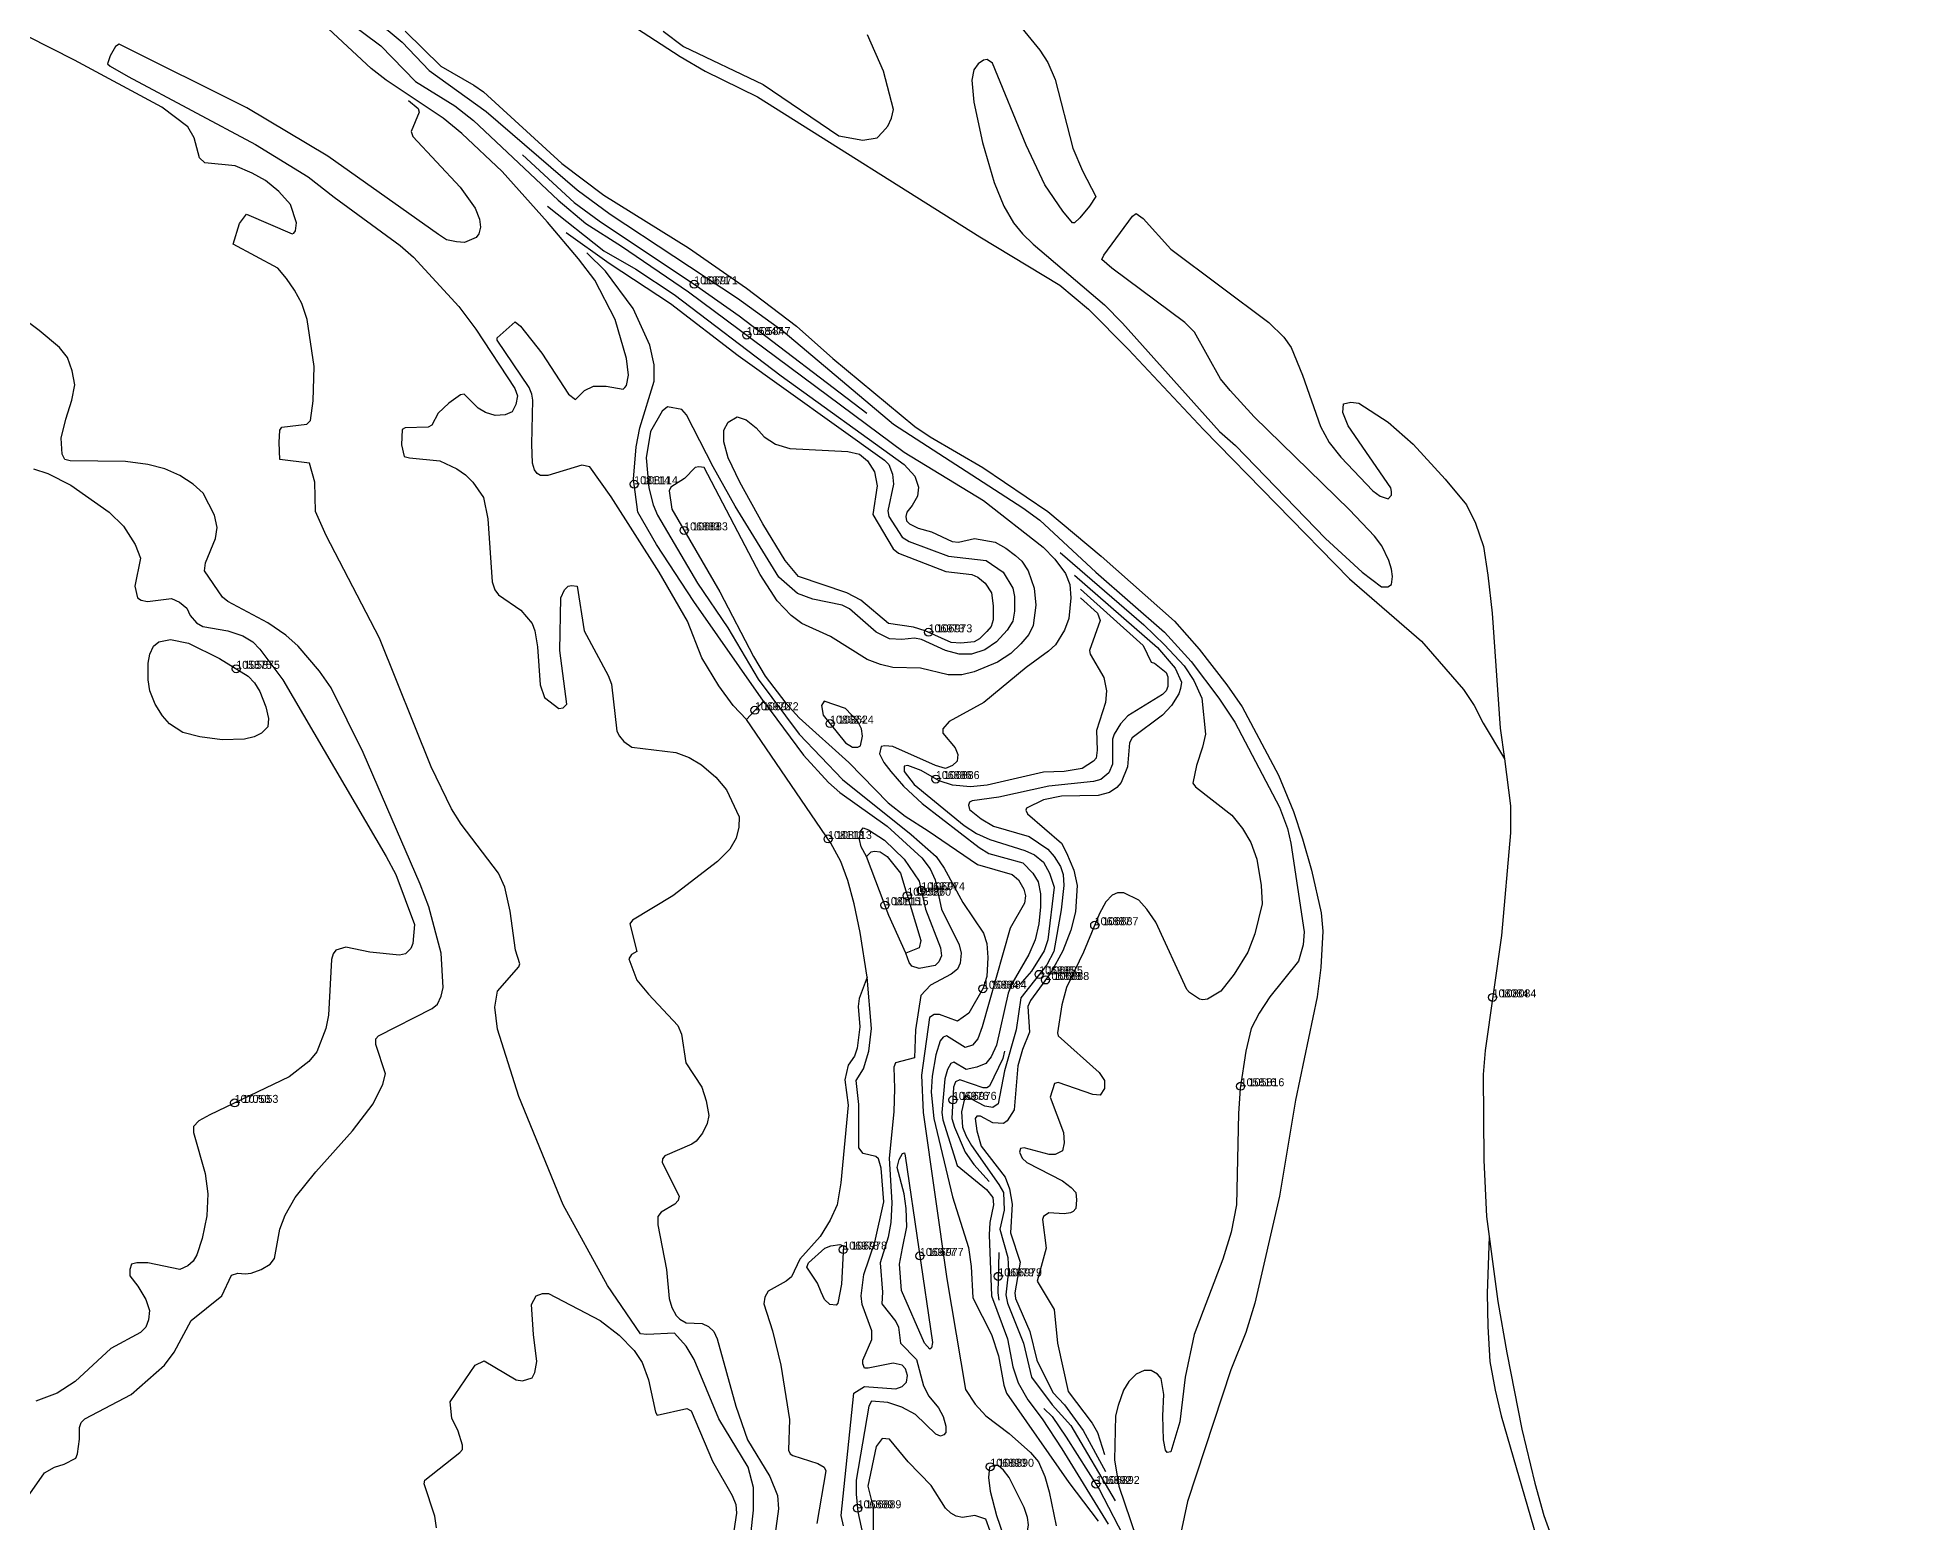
# Model space of a CAD drawing. Extents: x 480524 to 485987, y 4969078 to 4973944.
# Drawn here: x 483979 to 485263, y 4971727 to 4972740 of the extents above; entities that cross this region are included whole.
import ezdxf

# ---------------------------------------------------------------- set-up
doc = ezdxf.new("R2010")
doc.units = 0
doc.layers.get('0').update_dxf_attribs({"linetype": 'CONTINUOUS'})
for name, color, linetype in [('Contours_shp', 1, 'Continuous'), ('Contours_shp_Data', 1, 'CONTINUOUS'), ('Contours_shp_Text', 1, 'CONTINUOUS')]:
    doc.layers.add(name, color=color, linetype=linetype)

# ---------------------------------------------------------------- blocks, each defined once
blk = doc.blocks.new('Contours_shp_Tag')
blk.add_circle((0, 0), 1)
blk.add_attdef('Hypsoln3_', (2, 0), '', height=2)

msp = doc.modelspace()

# ---------------------------------------------------------------- linework, layer by layer
at = {"layer": 'Contours_shp'}
for points in [[(484146.59375, 4972784.5), (484212.9375, 4972735), (484236.65625, 4972710.5), (484263.4375, 4972694), (484276.21875, 4972684), (484334, 4972629.5), (484352.875, 4972613.5), (484377.21875, 4972598), (484422.875, 4972567), (484570.125, 4972457.5), (484624.3125, 4972424.5), (484665.09375, 4972392.5), (484673, 4972384.5), (484680.28125, 4972374.5), (484683.3125, 4972367), (484683.90625, 4972358), (484682.65625, 4972344), (484679.59375, 4972336), (484673.46875, 4972326), (484668.5625, 4972321.5), (484653.3125, 4972310.5), (484624.59375, 4972286.5), (484600.8125, 4972273.5), (484596.53125, 4972268.5), (484596.53125, 4972265.5), (484605.03125, 4972255.5), (484606.84375, 4972251), (484606.21875, 4972246.5), (484603.1875, 4972243.5), (484598.3125, 4972241.5), (484591.59375, 4972243.5), (484562.34375, 4972256.5), (484556.875, 4972257), (484554.4375, 4972256.5), (484553.21875, 4972251.5), (484556.25, 4972245.5), (484561.09375, 4972239.5), (484569.625, 4972229.5), (484582.375, 4972217.5), (484621.34375, 4972187.5), (484628.03125, 4972183.5), (484651.1875, 4972177), (484657.875, 4972170), (484661.53125, 4972164), (484663.3125, 4972156), (484663.3125, 4972147), (484662.0625, 4972135.5), (484659.59375, 4972124.5), (484655.3125, 4972114.5), (484643.6875, 4972094.5), (484641.21875, 4972088), (484633.25, 4972052.5), (484629.5625, 4972044.5), (484625.90625, 4972040), (484619.8125, 4972037.5), (484612.46875, 4972036), (484603.9375, 4972041), (484602.09375, 4972040), (484599.65625, 4972036), (484597.8125, 4972029.5), (484595.9375, 4972006.5), (484596.5625, 4972001.5), (484606.21875, 4971970.5), (484626.3125, 4971954), (484630.5625, 4971948.5), (484631.15625, 4971943.5), (484628.6875, 4971931.5), (484628.0625, 4971923), (484629.8125, 4971881.5), (484640.71875, 4971852), (484644.3125, 4971833), (484647.9375, 4971822), (484654.625, 4971810.5), (484664.34375, 4971797.5), (484677.71875, 4971777), (484709.3125, 4971725.5)], [(484167.96875, 4972787), (484227.5625, 4972737.5), (484245.8125, 4972718), (484284.78125, 4972690), (484346.8125, 4972636.5), (484369.34375, 4972620), (484456.375, 4972562.5), (484487.4375, 4972540), (484562.875, 4972476.5), (484651.125, 4972419.5), (484662.6875, 4972411), (484701.03125, 4972375.5), (484747.84375, 4972334.5), (484766.09375, 4972314.5), (484784.9375, 4972289.5), (484795.875, 4972273), (484826.25, 4972215), (484831.71875, 4972200.5), (484834.125, 4972190.5), (484843.125, 4972130), (484842.5, 4972121), (484839.40625, 4972110), (484819.84375, 4972085.5), (484812.53125, 4972074.5), (484807, 4972064), (484803.3125, 4972048.5), (484799.59375, 4972023), (484798.34375, 4972006), (484796.96875, 4971943.5), (484793.28125, 4971925), (484787.75, 4971906.5), (484768.125, 4971855), (484761.96875, 4971826), (484758.21875, 4971795.5), (484752.09375, 4971775), (484749.65625, 4971774.5), (484748.4375, 4971776), (484747.21875, 4971783), (484746.65625, 4971799.5), (484747.3125, 4971814), (484745.5, 4971825), (484743.0625, 4971828), (484738.8125, 4971830.5), (484733.9375, 4971830.5), (484728.4375, 4971828), (484723.5625, 4971823), (484719.875, 4971817), (484716.1875, 4971806.5), (484714.34375, 4971799.5), (484713.65625, 4971769.5), (484716.6875, 4971751.5), (484736.65625, 4971692.5)], [(484616.625, 4972788.5), (484662.8125, 4972732), (484668.28125, 4972723.5), (484673.125, 4972712), (484685.21875, 4972665), (484691.90625, 4972649.5), (484701, 4972632), (484696.71875, 4972625.5), (484690, 4972617.5), (484686.3125, 4972614), (484685.09375, 4972614), (484678.40625, 4972622), (484666.28125, 4972640), (484653.53125, 4972667), (484630.5, 4972723), (484626.84375, 4972725.5), (484624.40625, 4972725), (484620.75, 4972722.5), (484617.6875, 4972718.5), (484616.4375, 4972711.5), (484617.625, 4972696.5), (484623.65625, 4972669), (484631.53125, 4972641.5), (484638.1875, 4972625.5), (484644.875, 4972614), (484650.9375, 4972606.5), (484658.25, 4972599.5), (484706.9375, 4972558), (484719.09375, 4972545.5), (484785.375, 4972471.5), (484796.3125, 4972462), (484857.75, 4972398.5), (484882.6875, 4972375.5), (484896.0625, 4972365.5), (484900.3125, 4972365.5), (484902.78125, 4972367), (484903.40625, 4972372.5), (484902.8125, 4972377.5), (484901, 4972383.5), (484896.125, 4972393.5), (484891.28125, 4972400), (484874.25, 4972418), (484809.15625, 4972481.5), (484792.75, 4972499.5), (484786.0625, 4972507.5), (484768.4375, 4972539.5), (484761.75, 4972546), (484711.84375, 4972583), (484705.15625, 4972589), (484706.375, 4972592), (484725.96875, 4972618.5), (484728.40625, 4972620.5), (484733.28125, 4972617), (484752.125, 4972596), (484819.0625, 4972546), (484829.40625, 4972536), (484834.28125, 4972529), (484842.15625, 4972510), (484854.25, 4972475), (484860.3125, 4972464), (484868.21875, 4972454), (484890.125, 4972431), (484895, 4972427.5), (484900.46875, 4972425.5), (484902.90625, 4972428), (484902.90625, 4972430.5), (484902.3125, 4972433), (484873.15625, 4972475.5), (484869.53125, 4972484.5), (484870.125, 4972490.5), (484875.03125, 4972491.5), (484880.5, 4972491), (484900.59375, 4972478), (484917.625, 4972463), (484939.53125, 4972439), (484954.09375, 4972421.5), (484960.1875, 4972409), (484965.625, 4972393), (484968.625, 4972373.5), (484971.625, 4972347.5), (484976.9375, 4972269), (484979.9375, 4972248)], [(484462.4375, 4972275), (484453.3125, 4972284.5), (484443.59375, 4972298), (484432.0625, 4972317), (484422.34375, 4972342), (484402.90625, 4972375.5), (484370.125, 4972427), (484355.53125, 4972447.5), (484350.0625, 4972448.5), (484326.875, 4972441.5), (484322, 4972441.5), (484319.5625, 4972443), (484317.75, 4972445.5), (484316.53125, 4972450), (484315.9375, 4972463), (484316.625, 4972493), (484316.03125, 4972497), (484314.21875, 4972501.5), (484292.34375, 4972534), (484292.34375, 4972535.5), (484304.5625, 4972546.5), (484308.21875, 4972543.5), (484322.8125, 4972525), (484341.03125, 4972497), (484345.875, 4972493.5), (484352, 4972499.5), (484358.09375, 4972502.5), (484366.625, 4972502.5), (484378.21875, 4972500.5), (484379.4375, 4972501.5), (484380.65625, 4972503), (484381.90625, 4972510), (484380.6875, 4972521.5), (484372.84375, 4972548), (484358.875, 4972575), (484347.9375, 4972589.5), (484326.65625, 4972614.5), (484295.65625, 4972649), (484268.28125, 4972675), (484255.5, 4972685.5), (484216.5625, 4972711.5), (484206.1875, 4972719.5), (484167.28125, 4972755.5)], [(484465.4375, 4971718.5), (484467.3125, 4971735), (484467.34375, 4971750.5), (484463.71875, 4971764.5), (484443.6875, 4971797.5), (484426.6875, 4971838), (484421.25, 4971847), (484413.34375, 4971856), (484394.4375, 4971855), (484390.125, 4971855.5), (484367.65625, 4971888.5), (484337.3125, 4971943.5), (484307, 4972017.5), (484292.46875, 4972063.5), (484290.6875, 4972078.5), (484292.53125, 4972089.5), (484307.1875, 4972106), (484307.8125, 4972108), (484304.78125, 4972117.5), (484301.1875, 4972144), (484297.5625, 4972160.5), (484293.3125, 4972170), (484267.8125, 4972203.5), (484261.125, 4972214), (484247.15625, 4972242.5), (484212, 4972330.5), (484175.59375, 4972400.5), (484168.3125, 4972417), (484167.75, 4972437), (484164.125, 4972450), (484144.03125, 4972452.5), (484143.4375, 4972464), (484144.0625, 4972472.5), (484145.28125, 4972474.5), (484162.34375, 4972476.5), (484164.8125, 4972479), (484166.65625, 4972492.5), (484167.3125, 4972516), (484162.53125, 4972548), (484158.90625, 4972559), (484154.03125, 4972568), (484148.5625, 4972576), (484142.5, 4972583), (484112.0625, 4972599.5), (484116.34375, 4972613.5), (484121.25, 4972620), (484152.3125, 4972606.5), (484153.53125, 4972607), (484154.75, 4972608.5), (484155.34375, 4972614), (484151.125, 4972626.5), (484143.21875, 4972635.5), (484134.09375, 4972643), (484124.96875, 4972648), (484113.375, 4972653), (484092.65625, 4972655), (484089.03125, 4972658.5), (484085.375, 4972672), (484081.125, 4972679.5), (484063.5, 4972693), (484003.8125, 4972725), (483955.71875, 4972749.5)], [(484229.4375, 4972745), (484253.75, 4972721), (484276.28125, 4972708), (484282.96875, 4972703.5), (484336.5, 4972654.5), (484365.09375, 4972633), (484422.9375, 4972597), (484462.5, 4972569.5), (484496.5625, 4972543.5), (484521.53125, 4972521.5), (484577.5, 4972475), (484587.84375, 4972468), (484623.75, 4972447), (484668.1875, 4972417), (484704.6875, 4972386.5), (484754.59375, 4972342), (484771.59375, 4972323), (484790.4375, 4972298.5), (484800.78125, 4972283.5), (484825.65625, 4972237), (484836, 4972212), (484842.0625, 4972193.5), (484848.09375, 4972172), (484854.75, 4972143), (484855.9375, 4972130.5), (484854.65625, 4972105.5), (484852.15625, 4972085.5), (484837.375, 4972015), (484826.25, 4971949.5), (484809.625, 4971876.5), (484803.46875, 4971856.5), (484793.0625, 4971831), (484763.59375, 4971741), (484757.4375, 4971712)], [(484387.3125, 4972747), (484417.15625, 4972727.5), (484434.1875, 4972717.5), (484470.125, 4972700), (484621.6875, 4972604.5), (484676.46875, 4972571.5), (484695.9375, 4972555), (484723.3125, 4972527.5), (484774.40625, 4972473), (484874.125, 4972371), (484923.40625, 4972328.5), (484952.03125, 4972295.5), (484959.3125, 4972284.5), (484965.375, 4972272.5), (484979.9375, 4972248)], [(484405.59375, 4972745), (484419.59375, 4972734.5), (484473.78125, 4972708.5), (484525.53125, 4972673.5), (484541.96875, 4972670.5), (484551.75, 4972672), (484555.40625, 4972676), (484559.0625, 4972680), (484561.53125, 4972685.5), (484562.75, 4972691.5), (484556.09375, 4972717.5), (484545.1875, 4972742.5)], [(484231.75, 4972697.5), (484238.4375, 4972692), (484239.0625, 4972689.5), (484233.53125, 4972676.5), (484234.75, 4972673), (484266.96875, 4972638.5), (484277.3125, 4972624), (484280.34375, 4972616.5), (484280.9375, 4972611), (484279.71875, 4972606.5), (484277.875, 4972604), (484269.9375, 4972600.5), (484264.4375, 4972601), (484257.75, 4972602.5), (484252.28125, 4972606), (484176.8125, 4972659.5), (484121.40625, 4972692.5), (484034.34375, 4972736), (484031.875, 4972734.5), (484028.21875, 4972728), (484026.375, 4972722.5), (484028.1875, 4972721), (484040.375, 4972714), (484127.4375, 4972667.5), (484163.34375, 4972645.5), (484181, 4972631.5), (484226.03125, 4972598.5), (484235.15625, 4972590.5), (484266.1875, 4972557), (484277.71875, 4972541.5), (484304.46875, 4972501), (484306.28125, 4972496), (484305.03125, 4972490), (484302.59375, 4972485), (484297.71875, 4972483), (484291, 4972482.5), (484284.3125, 4972484.5), (484279.4375, 4972487.5), (484269.6875, 4972497), (484267.25, 4972496.5), (484259.3125, 4972491), (484252, 4972484), (484247.71875, 4972476), (484245.25, 4972474.5), (484229.40625, 4972474), (484227.5625, 4972473), (484226.9375, 4972462.5), (484228.75, 4972454.5), (484232.40625, 4972453.5), (484253.125, 4972451.5), (484264.71875, 4972446), (484270.78125, 4972442), (484275.65625, 4972437), (484282.9375, 4972426.5), (484285.96875, 4972412), (484288.90625, 4972369), (484290.71875, 4972363.5), (484293.15625, 4972360), (484308.375, 4972349.5), (484316.28125, 4972340.5), (484318.09375, 4972335.5), (484319.90625, 4972324.5), (484321.65625, 4972298.5), (484324.6875, 4972290), (484334.4375, 4972282.5), (484337.46875, 4972283), (484339.9375, 4972285.5), (484335.125, 4972322), (484335.8125, 4972358), (484338.28125, 4972363.5), (484340.71875, 4972366), (484343.15625, 4972366.5), (484346.8125, 4972366), (484351.625, 4972335.5), (484368, 4972305), (484370.4375, 4972299), (484374.03125, 4972267), (484375.84375, 4972263.5), (484378.875, 4972260), (484384.34375, 4972256), (484414.21875, 4972252.5), (484423.34375, 4972249), (484431.875, 4972244), (484441.59375, 4972235.5), (484448.90625, 4972227), (484457.40625, 4972208.5), (484457.375, 4972201.5), (484455.53125, 4972194), (484451.25, 4972186.5), (484442.6875, 4972178), (484412.15625, 4972154.5), (484384.6875, 4972138), (484382.84375, 4972135.5), (484387.6875, 4972116.5), (484384.03125, 4972114.5), (484382.1875, 4972111.5), (484387.65625, 4972097), (484395.5625, 4972087.5), (484415.625, 4972066), (484418.03125, 4972060), (484421.0625, 4972040.5), (484431.96875, 4972024), (484435, 4972014.5), (484436.8125, 4972004.5), (484435.5625, 4971999), (484432.53125, 4971992.5), (484428.25, 4971987), (484425.1875, 4971985), (484406.875, 4971977), (484405.0625, 4971975), (484405.03125, 4971972.5), (484416.5625, 4971949.5), (484415.9375, 4971946.5), (484413.5, 4971944), (484404.34375, 4971938.5), (484401.90625, 4971935.5), (484401.875, 4971930), (484407.90625, 4971899.5), (484409.6875, 4971879.5), (484411.53125, 4971873.5), (484414.59375, 4971868), (484417, 4971865.5), (484421.28125, 4971863), (484432.25, 4971862.5), (484436.5, 4971860.5), (484440.15625, 4971857), (484442.59375, 4971852), (484455.28125, 4971806), (484463.15625, 4971783), (484478.34375, 4971758), (484483.78125, 4971745), (484484.375, 4971736), (484481.90625, 4971717.5)], [(484309.6875, 4972660.5), (484344.96875, 4972628), (484362.03125, 4972615.5), (484428.375, 4972571), (484457.5625, 4972550.5), (484544.59375, 4972484)], [(484326.6875, 4972625.5), (484365.03125, 4972595), (484386.9375, 4972582.5), (484413.09375, 4972565), (484486.125, 4972509.5), (484570.125, 4972449), (484577.40625, 4972441), (484579.84375, 4972433.5), (484579.21875, 4972427.5), (484575.53125, 4972421), (484571.875, 4972416.5), (484571.25, 4972413.5), (484571.84375, 4972410.5), (484573.6875, 4972408.5), (484579.78125, 4972405.5), (484588.90625, 4972403), (484602.90625, 4972396.5), (484607.1875, 4972396), (484618.15625, 4972398.5), (484632.1875, 4972396), (484639.5, 4972392), (484646.1875, 4972387), (484650.4375, 4972383), (484654.6875, 4972376.5), (484658.9375, 4972364.5), (484660.125, 4972353), (484658.25, 4972339), (484655.1875, 4972333), (484649.6875, 4972326.5), (484642.96875, 4972320), (484633.8125, 4972314), (484617.9375, 4972307.5), (484609.40625, 4972305.5), (484600.28125, 4972305.5), (484581.375, 4972310), (484562.5, 4972310.5), (484553.96875, 4972312.5), (484544.8125, 4972316), (484519.84375, 4972331.5), (484500.375, 4972340.5), (484493.0625, 4972346), (484483.34375, 4972356), (484471.8125, 4972374), (484433.5625, 4972447), (484429.90625, 4972447.5), (484427.46875, 4972447), (484420.125, 4972439.5), (484410.96875, 4972433.5), (484409.75, 4972431), (484411.5625, 4972418.5), (484444.34375, 4972362), (484467.40625, 4972318), (484475.3125, 4972304.5), (484489.28125, 4972286), (484498.40625, 4972276), (484532.46875, 4972245.5), (484559.21875, 4972218), (484570.78125, 4972209), (484586.59375, 4972199), (484620.09375, 4972176), (484643.84375, 4972169), (484648.09375, 4972165.5), (484651.75, 4972159), (484652.96875, 4972154.5), (484652.34375, 4972149.5), (484642.53125, 4972132.5), (484623.5, 4972065), (484620.40625, 4972057), (484616.75, 4972052.5), (484611.875, 4972051), (484599.09375, 4972059), (484596.65625, 4972058), (484594.8125, 4972055.5), (484591.75, 4972046), (484589.28125, 4972031.5), (484588.625, 4972020.5), (484590.46875, 4972002.5), (484603.125, 4971949), (484614.03125, 4971914.5), (484615.84375, 4971901.5), (484617, 4971880), (484629.75, 4971855), (484634.59375, 4971840.5), (484638.1875, 4971820.5), (484640, 4971815), (484682.53125, 4971754), (484702.59375, 4971727.5)], [(484339.4375, 4972607.5), (484368.65625, 4972586.5), (484410.65625, 4972559), (484456.90625, 4972523.5), (484556.71875, 4972452), (484559.75, 4972449), (484562.1875, 4972442.5), (484562.78125, 4972435.5), (484559.0625, 4972417.5), (484559.6875, 4972413.5), (484568.78125, 4972399.5), (484573.65625, 4972396.5), (484600.46875, 4972386.5), (484626.0625, 4972383.5), (484637.625, 4972375.5), (484644.3125, 4972364.5), (484645.5, 4972359), (484645.46875, 4972349), (484644.25, 4972342), (484640.5625, 4972336), (484633.25, 4972328), (484625.3125, 4972322.5), (484616.15625, 4972319.5), (484607.625, 4972319.5), (484598.46875, 4972322), (484582.03125, 4972329.5), (484577.15625, 4972330.5), (484568.625, 4972329.5), (484560.09375, 4972330), (484550.96875, 4972334.5), (484532.71875, 4972350.5), (484527.84375, 4972353), (484507.71875, 4972357), (484497.375, 4972361), (484484.59375, 4972372), (484454.84375, 4972420.5), (484439.65625, 4972447.5), (484421.46875, 4972483), (484418.40625, 4972486.5), (484408.65625, 4972488.5), (484405, 4972485.5), (484397.0625, 4972471.5), (484393.96875, 4972453.5), (484395.75, 4972433), (484398.75, 4972421.5), (484401.78125, 4972414.5), (484429.125, 4972368), (484449.78125, 4972337.5), (484470.40625, 4972302.5), (484498.375, 4972265), (484528.15625, 4972234), (484575.03125, 4972196.5), (484592.0625, 4972181.5), (484597.53125, 4972173.5), (484610.28125, 4972150), (484624.25, 4972129), (484626.65625, 4972122), (484627.25, 4972112.5), (484626.625, 4972099.5), (484624.15625, 4972091.5), (484614.375, 4972074.5), (484606.4375, 4972069), (484594.25, 4972073.5), (484590.59375, 4972073.5), (484587.53125, 4972071.5), (484581.96875, 4972032), (484583.15625, 4972006.5), (484599.34375, 4971893), (484611.96875, 4971817.5), (484618.65625, 4971807.5), (484625.96875, 4971799.5), (484641.78125, 4971787.5), (484656.375, 4971774.5), (484661.84375, 4971768), (484666.09375, 4971758), (484669.125, 4971747.5), (484673.9375, 4971724.5)], [(484474.03125, 4972287.5), (484426.65625, 4972355.5), (484401.125, 4972394.5), (484388.375, 4972416.5), (484385.375, 4972439), (484387.28125, 4972461), (484389.75, 4972474), (484399.5625, 4972506), (484399.59375, 4972517), (484396.5625, 4972530.5), (484385.0625, 4972555.5), (484366.21875, 4972581), (484353.4375, 4972593.5)], [(483971.6875, 4971744), (483983.3125, 4971760.5), (483990.03125, 4971764.5), (483996.75, 4971766.5), (484004.65625, 4971770.5), (484005.90625, 4971773.5), (484007.125, 4971783.5), (484007.15625, 4971791.5), (484008.375, 4971795), (484010.8125, 4971797.5), (484042.5625, 4971814), (484065.15625, 4971834), (484071.90625, 4971843), (484083.53125, 4971864.5), (484104.28125, 4971881.5), (484111.03125, 4971895.5), (484115.3125, 4971897), (484120.1875, 4971896.5), (484124.4375, 4971897), (484131.15625, 4971899.5), (484137.25, 4971903), (484140.3125, 4971907), (484144.03125, 4971927), (484147.6875, 4971936.5), (484154.4375, 4971948.5), (484168.5, 4971966), (484193.5625, 4971994), (484207.625, 4972012.5), (484214.34375, 4972026), (484216.1875, 4972033), (484209.53125, 4972053), (484209.5625, 4972057), (484211.375, 4972059), (484248, 4972077.5), (484251.65625, 4972080.5), (484254.125, 4972086), (484255.34375, 4972092), (484254.1875, 4972115.5), (484245.71875, 4972147), (484239.65625, 4972162.5), (484200.84375, 4972252.5), (484179.03125, 4972296.5), (484171.125, 4972308), (484156.53125, 4972325), (484148, 4972332.5), (484135.84375, 4972341), (484108.4375, 4972355.5), (484104.78125, 4972358.5), (484092.625, 4972376.5), (484093.25, 4972382), (484100, 4972398.5), (484101.25, 4972406), (484099.4375, 4972414.5), (484091.53125, 4972429.5), (484084.84375, 4972435.5), (484075.71875, 4972441.5), (484065.34375, 4972446), (484053.78125, 4972449), (484038.5625, 4972451), (484000.75, 4972451.5), (483997.09375, 4972452.5), (483995.28125, 4972456), (483994.6875, 4972467), (483997.78125, 4972480), (484002.0625, 4972493), (484003.9375, 4972503.5), (484002.125, 4972513), (483999.09375, 4972522), (483993.625, 4972529), (483979.625, 4972540.5), (483951.03125, 4972562)], [(484492.125, 4972460), (484531.75, 4972458), (484539.65625, 4972456), (484545.125, 4972451.5), (484550, 4972444), (484551.8125, 4972434.5), (484548.71875, 4972415), (484562.6875, 4972391.5), (484566.3125, 4972388.5), (484598.59375, 4972376), (484616.28125, 4972374), (484620.53125, 4972372), (484625.40625, 4972368), (484629.65625, 4972361.5), (484630.84375, 4972352.5), (484630.84375, 4972343), (484629.59375, 4972338.5), (484626.5625, 4972335), (484621.65625, 4972330), (484618, 4972328), (484608.84375, 4972327), (484602.15625, 4972327.5), (484584.5, 4972335.5), (484576.5625, 4972338), (484559.5, 4972340.5), (484540.65625, 4972356.5), (484530.90625, 4972361.5), (484498, 4972372.5), (484488.875, 4972383.5), (484473.71875, 4972408.5), (484457.9375, 4972437), (484450.03125, 4972453.5), (484447.03125, 4972464.5), (484447.03125, 4972472.5), (484450.09375, 4972478), (484456.1875, 4972481.5), (484462.28125, 4972479.5), (484469, 4972474), (484474.46875, 4972468), (484482.375, 4972463), (484492.125, 4972460)], [(483975.75, 4972446), (483985.5, 4972443), (484001.3125, 4972435), (484027.5, 4972416.5), (484037.21875, 4972407), (484045.125, 4972394.5), (484048.75, 4972385), (484045.0625, 4972366), (484046.875, 4972358), (484049.3125, 4972356.5), (484053.5625, 4972355.5), (484070.03125, 4972357.5), (484075.53125, 4972355), (484080.375, 4972351), (484082.8125, 4972346), (484087.0625, 4972341), (484091.3125, 4972338.5), (484108.375, 4972335.5), (484118.75, 4972332), (484125.4375, 4972328), (484130.3125, 4972323), (484146.09375, 4972302), (484216.5625, 4972181.5), (484223.21875, 4972169), (484235.9375, 4972135), (484234.6875, 4972122), (484233.46875, 4972118.5), (484229.8125, 4972115), (484225.53125, 4972114), (484205.40625, 4972116), (484188.96875, 4972119.5), (484182.25, 4972117.5), (484180.4375, 4972115), (484179.1875, 4972111), (484177.28125, 4972073), (484175.4375, 4972064), (484169.3125, 4972048), (484163.8125, 4972041.5), (484150.34375, 4972031), (484096.0625, 4972005), (484088.71875, 4972001), (484085.0625, 4971997), (484085.0625, 4971993), (484092.90625, 4971965), (484094.6875, 4971951), (484094.0625, 4971936), (484090.96875, 4971920.5), (484087.28125, 4971909.5), (484084.84375, 4971905), (484081.1875, 4971902), (484075.6875, 4971899.5), (484053.75, 4971904), (484046.4375, 4971904), (484042.78125, 4971903), (484041.5625, 4971899.5), (484041.53125, 4971895), (484047, 4971888), (484052.46875, 4971879), (484054.875, 4971871.5), (484054.28125, 4971865), (484052.4375, 4971860), (484048.75, 4971856.5), (484028.625, 4971845.5), (484004.1875, 4971823), (483991.96875, 4971815), (483977.3125, 4971809.5)], [(484676.65625, 4972389), (484733.84375, 4972339.5), (484747.84375, 4972326), (484761.21875, 4972311.5), (484767.90625, 4972301.5), (484773.34375, 4972289.5), (484775.75, 4972265), (484773.875, 4972256), (484769.59375, 4972243.5), (484767.125, 4972231.5), (484768.96875, 4972229), (484793.90625, 4972209.5), (484801.1875, 4972200.5), (484806.6875, 4972191), (484810.9375, 4972179.5), (484813.9375, 4972161.5), (484814.53125, 4972149), (484809.59375, 4972128.5), (484804.6875, 4972116), (484795.5, 4972101), (484786.34375, 4972089.5), (484777.1875, 4972084), (484774.125, 4972083.5), (484771.6875, 4972084), (484765, 4972088.5), (484763.1875, 4972090.5), (484741.9375, 4972136.5), (484735.84375, 4972145.5), (484730.375, 4972151.5), (484720.03125, 4972156.5), (484715.75, 4972156.5), (484712.09375, 4972155), (484707.8125, 4972150.5), (484703.53125, 4972142.5), (484692.5, 4972116), (484680.875, 4972092), (484677.8125, 4972080), (484674.71875, 4972061), (484675.3125, 4972059), (484703.3125, 4972034), (484706.9375, 4972028.5), (484706.9375, 4972023), (484703.875, 4972018.5), (484699, 4972019), (484675.25, 4972027), (484672.8125, 4972026.5), (484669.75, 4972017), (484678.84375, 4971993), (484679.40625, 4971986), (484678.1875, 4971980.5), (484673.3125, 4971978), (484669.03125, 4971978), (484651.96875, 4971982.5), (484649.53125, 4971982), (484648.9375, 4971979.5), (484650.75, 4971975.5), (484653.78125, 4971972.5), (484678.125, 4971960), (484684.21875, 4971955.5), (484687.28125, 4971952), (484687.875, 4971947), (484687.25, 4971941), (484685.40625, 4971939), (484683.59375, 4971938), (484679.3125, 4971937.5), (484668.9375, 4971938), (484665.28125, 4971935.5), (484664.65625, 4971933.5), (484667.0625, 4971914), (484660.90625, 4971891.5), (484672.4375, 4971872), (484674.84375, 4971849), (484682.09375, 4971816), (484698.5, 4971794.5), (484702.125, 4971788), (484706.96875, 4971773)], [(484686.375, 4972373.5), (484742.96875, 4972324), (484755.125, 4972310), (484759.375, 4972300.5), (484758.75, 4972296), (484757.53125, 4972292.5), (484752.625, 4972284.5), (484746.5, 4972278), (484725.75, 4972262.5), (484723.90625, 4972259), (484722.65625, 4972242.5), (484718.375, 4972232), (484715.3125, 4972228.5), (484710.40625, 4972225), (484702.5, 4972223), (484677.5, 4972222.5), (484665.3125, 4972220), (484653.71875, 4972214.5), (484653.09375, 4972213), (484654.3125, 4972210.5), (484677.4375, 4972190.5), (484681.0625, 4972184), (484685.90625, 4972172), (484688.3125, 4972161.5), (484687.0625, 4972143.5), (484684, 4972131), (484678.46875, 4972117), (484670.53125, 4972102.5), (484656.4375, 4972083), (484654.59375, 4972079), (484655.8125, 4972061.5), (484650.90625, 4972049.5), (484647.84375, 4972038.5), (484645.34375, 4972008.5), (484640.4375, 4972001), (484638, 4971999), (484630.6875, 4971999.5), (484622.15625, 4972004), (484619.71875, 4972004), (484618.5, 4972002.5), (484619.6875, 4971994), (484622.71875, 4971983.5), (484639.125, 4971962.5), (484642.15625, 4971954.5), (484643.96875, 4971944), (484642.6875, 4971924.5), (484649.34375, 4971904.5), (484645.65625, 4971883.5), (484646.25, 4971879.5), (484655.96875, 4971857), (484660.78125, 4971837.5), (484671.71875, 4971815.5), (484679.625, 4971807), (484692.375, 4971789.5), (484707.5625, 4971761.5)], [(484690.59375, 4972358), (484702.15625, 4972347.5), (484704, 4972342.5), (484696.625, 4972322), (484697.21875, 4972319.5), (484706.34375, 4972303.5), (484708.15625, 4972294.5), (484707.53125, 4972286.5), (484701.375, 4972267.5), (484701.96875, 4972254), (484701.3125, 4972248.5), (484699.5, 4972246.5), (484691.5625, 4972241.5), (484679.375, 4972239.5), (484665.34375, 4972239), (484626.90625, 4972230), (484615.3125, 4972229), (484603.15625, 4972230), (484594, 4972233), (484581.8125, 4972240), (484572.6875, 4972243.5), (484570.25, 4972243), (484570.25, 4972239.5), (484576.9375, 4972230.5), (484611, 4972202.5), (484619.53125, 4972197), (484628.65625, 4972193), (484652.40625, 4972185.5), (484659.125, 4972182.5), (484665.1875, 4972177.5), (484669.4375, 4972170), (484672.46875, 4972160.5), (484668.125, 4972124.5), (484665.65625, 4972117), (484657.09375, 4972103), (484649.15625, 4972094)], [(484690.625, 4972364), (484733.21875, 4972325.5), (484738.65625, 4972314), (484741.09375, 4972313.5), (484749.03125, 4972307), (484750.21875, 4972304), (484750.21875, 4972297.5), (484749, 4972294.5), (484746.5625, 4972292), (484722.75, 4972277.5), (484717.84375, 4972272), (484713.5625, 4972265), (484712.34375, 4972261.5), (484712.3125, 4972244.5), (484709.84375, 4972238.5), (484704.34375, 4972234), (484699.46875, 4972232.5), (484668.96875, 4972229.5), (484634.8125, 4972222), (484616.53125, 4972219.5), (484614.6875, 4972218.5), (484614.09375, 4972216.5), (484614.6875, 4972213.5), (484622.59375, 4972207), (484631.125, 4972202), (484655.5, 4972195), (484668.28125, 4972186.5), (484672.53125, 4972181.5), (484676.78125, 4972174.5), (484678.59375, 4972169), (484679.1875, 4972161.5), (484677.3125, 4972145), (484672.375, 4972116.5), (484667.46875, 4972107.5), (484649.75, 4972085), (484646.6875, 4972063), (484638.6875, 4972035), (484634.375, 4972012.5), (484630.71875, 4972010), (484625.21875, 4972011), (484611.84375, 4972018), (484609.375, 4972007), (484609.9375, 4971996.5), (484612.375, 4971990.5), (484616.03125, 4971984), (484634.84375, 4971957.5), (484637.875, 4971952), (484638.46875, 4971940), (484635.375, 4971927), (484640.84375, 4971907.5), (484641.40625, 4971898.5), (484639.5625, 4971882), (484640.75, 4971876.5), (484651.65625, 4971849), (484657.09375, 4971826), (484671.09375, 4971807), (484683.84375, 4971793), (484714.21875, 4971741.5)], [(484068.625, 4972272), (484063.75, 4972277.5), (484058.90625, 4972285.5), (484055.25, 4972294.5), (484054.0625, 4972302), (484054.09375, 4972313.5), (484055.3125, 4972319.5), (484057.78125, 4972325), (484061.4375, 4972328), (484069.34375, 4972329.5), (484081.5625, 4972327), (484102.84375, 4972316.5), (484122.34375, 4972304.5), (484126.59375, 4972300), (484130.25, 4972294), (484134.46875, 4972283.5), (484136.3125, 4972275.5), (484135.65625, 4972270), (484131.375, 4972265.5), (484126.5, 4972263), (484119.8125, 4972261.5), (484104.5625, 4972261), (484089.3125, 4972263), (484077.75, 4972266), (484068.625, 4972272)], [(484462.4375, 4972275), (484474.03125, 4972287.5)], [(484474.03125, 4972287.5), (484501.375, 4972250.5), (484518.40625, 4972232), (484526.3125, 4972225), (484558.5625, 4972202), (484582.3125, 4972180.5), (484587.78125, 4972173), (484591.40625, 4972165.5), (484595.625, 4972145.5), (484607.78125, 4972121), (484608.96875, 4972115.5), (484608.34375, 4972108.5), (484606.5, 4972104.5), (484602.25, 4972101), (484588.1875, 4972093.5), (484581.46875, 4972086.5), (484577.78125, 4972063), (484577.09375, 4972044), (484564.3125, 4972040.5), (484563.0625, 4972037.5), (484563.65625, 4972023), (484563, 4972007), (484559.90625, 4971975.5), (484561.65625, 4971945), (484561.03125, 4971931.5), (484559.1875, 4971921.5), (484553.65625, 4971904), (484555.4375, 4971884), (484554.8125, 4971876), (484564.53125, 4971864), (484566.34375, 4971860), (484567.5625, 4971849), (484578.5, 4971838), (484583.34375, 4971820), (484586.96875, 4971813), (484593.65625, 4971805), (484596.6875, 4971799), (484598.5, 4971792.5), (484598.5, 4971788), (484597.28125, 4971786.5), (484594.84375, 4971785.5), (484591.78125, 4971787), (484577.8125, 4971800.5), (484568.65625, 4971805.5), (484558.90625, 4971808.5), (484547.9375, 4971809.5), (484546.09375, 4971806), (484537.46875, 4971755.5), (484537.4375, 4971746), (484538.625, 4971734), (484543.4375, 4971711)], [(484538.625, 4972273.5), (484530.09375, 4972282.5), (484515.5, 4972287.5), (484513.65625, 4972284.5), (484514.84375, 4972278), (484530.0625, 4972259), (484534.9375, 4972256), (484538.59375, 4972256), (484540.40625, 4972257), (484541.65625, 4972263.5), (484541.0625, 4972268.5), (484538.625, 4972273.5)], [(484544.9375, 4972099), (484540.125, 4972129.5), (484535.90625, 4972149), (484531.65625, 4972165), (484526.8125, 4972178), (484520.15625, 4972190.5), (484462.4375, 4972275)], [(484979.9375, 4972248), (484984.125, 4972216), (484984.09375, 4972197.5), (484977.84375, 4972127.5), (484966.6875, 4972049), (484965.4375, 4972032.5), (484965.90625, 4971974), (484967.65625, 4971935.5), (484969.4375, 4971922)], [(484544.5, 4972181.5), (484540.875, 4972188), (484539.65625, 4972193), (484540.28125, 4972198.5), (484542.125, 4972201), (484545.78125, 4972199.5), (484556.71875, 4972192.5), (484570.09375, 4972179.5), (484580.4375, 4972164.5), (484584.65625, 4972145.5), (484594.96875, 4972119), (484595.5625, 4972113.5), (484593.71875, 4972109.5), (484591.28125, 4972107), (484580.3125, 4972105), (484575.4375, 4972106.5), (484573.59375, 4972109), (484571.1875, 4972115.5)], [(484544.5, 4972181.5), (484547.5625, 4972184.5), (484550, 4972185), (484553.65625, 4972184.5), (484558.53125, 4972181.5), (484567.65625, 4972170), (484581.5625, 4972124), (484580.3125, 4972119), (484571.1875, 4972115.5)], [(484571.1875, 4972115.5), (484559.65625, 4972141), (484544.5, 4972181.5)], [(484544.9375, 4972099), (484539.40625, 4972084.5), (484538.78125, 4972079), (484539.96875, 4972065), (484538.09375, 4972050.5), (484536.28125, 4972045), (484532, 4972039), (484529.53125, 4972029), (484531.9375, 4972011.5), (484526.96875, 4971958.5), (484524.5, 4971943.5), (484519.59375, 4971933), (484512.84375, 4971922), (484498.8125, 4971906.5), (484493.28125, 4971894.5), (484489.625, 4971891.5), (484477.40625, 4971884.5), (484474.96875, 4971880.5), (484474.34375, 4971876), (484480.375, 4971857.5), (484485.84375, 4971834), (484491.84375, 4971797), (484491.1875, 4971776), (484492.375, 4971773.5), (484494.21875, 4971772.5), (484511.28125, 4971767), (484515.53125, 4971764.5), (484516.75, 4971762), (484510.5625, 4971726)], [(484528.84375, 4971724.5), (484527.03125, 4971731.5), (484535.78125, 4971815), (484543.09375, 4971819.5), (484564.4375, 4971818), (484568.6875, 4971819.5), (484571.75, 4971822.5), (484572.375, 4971827), (484571.15625, 4971831.5), (484568.71875, 4971834), (484562.625, 4971835.5), (484545.5625, 4971832), (484543.125, 4971832), (484541.90625, 4971835), (484541.90625, 4971837.5), (484548.0625, 4971851.5), (484548.0625, 4971857.5), (484541.40625, 4971875.5), (484540.8125, 4971881.5), (484542.65625, 4971896), (484550.03125, 4971918), (484556.1875, 4971945.5), (484554.40625, 4971968.5), (484552.59375, 4971975), (484550.78125, 4971976.5), (484542.25, 4971978.5), (484539.1875, 4971982.5), (484539.25, 4972012), (484537.4375, 4972028.5), (484542.34375, 4972036.5), (484546.03125, 4972048.5), (484547.90625, 4972064), (484544.9375, 4972099)], [(484638.71875, 4972048.5), (484637.5, 4972043.5), (484628.3125, 4972024.5), (484626.46875, 4972023.5), (484624.03125, 4972023.5), (484608.1875, 4972029), (484605.15625, 4972027.5), (484603.90625, 4972024), (484602.65625, 4972002.5), (484604.46875, 4971996.5), (484611.75, 4971979.5), (484617.8125, 4971971), (484628.15625, 4971959.5)], [(484568.90625, 4971914), (484572, 4971928.5), (484571.40625, 4971941), (484570.21875, 4971951), (484565.375, 4971969), (484566.625, 4971974.5), (484569.0625, 4971978.5), (484570.28125, 4971979), (484570.875, 4971977), (484589.5, 4971849.5), (484588.875, 4971846), (484587.65625, 4971845), (484584, 4971849), (484568.25, 4971885), (484567.0625, 4971903), (484568.90625, 4971914)], [(484513.375, 4971884), (484510.9375, 4971890), (484503.65625, 4971901), (484504.875, 4971904), (484515.875, 4971914), (484520.15625, 4971915.5), (484526.25, 4971916.5), (484528.6875, 4971915.5), (484527.40625, 4971889.5), (484524.9375, 4971876.5), (484523.71875, 4971875), (484519.4375, 4971875.5), (484515.8125, 4971879), (484513.375, 4971884)], [(484969.4375, 4971922), (484968.125, 4971883), (484968.6875, 4971860.5), (484969.84375, 4971836.5), (484973.46875, 4971817), (484977.6875, 4971799.5), (485001.875, 4971716.5), (485028.5625, 4971647.5), (485061.34375, 4971586), (485066.1875, 4971575), (485096.53125, 4971516.5), (485109.28125, 4971494.5), (485134.1875, 4971456.5), (485148.78125, 4971438), (485167, 4971419), (485206.5625, 4971384.5), (485230.90625, 4971366), (485242.46875, 4971359.5), (485263.15625, 4971350.5)], [(484969.4375, 4971922), (484975.4375, 4971877.5), (484981.4375, 4971842.5), (484991.6875, 4971790.5), (485000.75, 4971753.5), (485006.8125, 4971731.5), (485031.03125, 4971664.5), (485053.46875, 4971612.5), (485093.53125, 4971537), (485131.78125, 4971475), (485149.40625, 4971451.5), (485159.75, 4971439.5), (485263.15625, 4971350.5)], [(484634.75, 4971911), (484634.09375, 4971883.5), (484634.65625, 4971878.5)], [(484250.875, 4971723), (484249.65625, 4971731), (484242.375, 4971753), (484243, 4971755.5), (484266.8125, 4971774.5), (484268.65625, 4971776.5), (484268.65625, 4971779.5), (484265.625, 4971789), (484261.375, 4971798), (484260.1875, 4971809), (484277.3125, 4971834), (484283.40625, 4971837), (484305.3125, 4971824), (484309.59375, 4971823.5), (484316.3125, 4971825.5), (484318.125, 4971829), (484319.375, 4971836.5), (484317, 4971855), (484315.8125, 4971875.5), (484318.875, 4971881.5), (484323.15625, 4971883), (484327.40625, 4971883), (484362.71875, 4971864.5), (484375.5, 4971854.5), (484385.875, 4971844), (484391.34375, 4971836), (484395.59375, 4971824), (484400.40625, 4971802), (484401.625, 4971800), (484421.75, 4971804.5), (484424.8125, 4971803), (484439.34375, 4971768.5), (484452.6875, 4971745), (484455.125, 4971739), (484455.71875, 4971733), (484453.875, 4971721)], [(484665.59375, 4971804.5), (484671.0625, 4971799), (484680.78125, 4971785), (484703.25, 4971749.5), (484722.6875, 4971712), (484728.125, 4971696.5)], [(484631.84375, 4971712.5), (484625.78125, 4971729), (484618.46875, 4971731.5), (484609.9375, 4971730), (484605.6875, 4971731), (484602.03125, 4971733), (484598.375, 4971736.5), (484588.65625, 4971752), (484572.84375, 4971768), (484560.09375, 4971783.5), (484555.21875, 4971784), (484550.9375, 4971778.5), (484545.375, 4971751.5), (484549, 4971737), (484548.96875, 4971718.5)], [(484650.75, 4971712), (484653.1875, 4971713.5), (484655.0625, 4971725), (484654.4375, 4971730), (484652.03125, 4971737), (484641.71875, 4971757.5), (484638.0625, 4971762.5), (484634.40625, 4971765.5), (484631.34375, 4971765.5), (484628.3125, 4971764.5), (484627.6875, 4971757.5), (484628.875, 4971748), (484633.09375, 4971731.5), (484637.96875, 4971717.5), (484644.03125, 4971710), (484646.46875, 4971709.5), (484648.90625, 4971710), (484650.75, 4971712)]]:
    msp.add_lwpolyline(points, dxfattribs=at)

# ---------------------------------------------------------------- block references
at = {"layer": 'Contours_shp_Data'}
ref = msp.add_blockref('Contours_shp_Tag', (484426.793218, 4972572.060979), dxfattribs=dict(at, xscale=2.7315, yscale=2.7315, zscale=2.7315))
ref.add_attrib('Hypsoln3_', '106971', (484432.256218, 4972572.060979), dxfattribs={"height": 5.463})
ref = msp.add_blockref('Contours_shp_Tag', (484462.675294, 4972537.403177), dxfattribs=dict(at, xscale=2.7315, yscale=2.7315, zscale=2.7315))
ref.add_attrib('Hypsoln3_', '105847', (484468.138294, 4972537.403177), dxfattribs={"height": 5.463})
ref = msp.add_blockref('Contours_shp_Tag', (484385.830421, 4972435.584342), dxfattribs=dict(at, xscale=2.7315, yscale=2.7315, zscale=2.7315))
ref.add_attrib('Hypsoln3_', '108114', (484391.293421, 4972435.584342), dxfattribs={"height": 5.463})
ref = msp.add_blockref('Contours_shp_Tag', (484419.942234, 4972404.057142), dxfattribs=dict(at, xscale=2.7315, yscale=2.7315, zscale=2.7315))
ref.add_attrib('Hypsoln3_', '106883', (484425.405234, 4972404.057142), dxfattribs={"height": 5.463})
ref = msp.add_blockref('Contours_shp_Tag', (484586.785723, 4972334.464345), dxfattribs=dict(at, xscale=2.7315, yscale=2.7315, zscale=2.7315))
ref.add_attrib('Hypsoln3_', '106973', (484592.248723, 4972334.464345), dxfattribs={"height": 5.463})
ref = msp.add_blockref('Contours_shp_Tag', (484114.164696, 4972309.533264), dxfattribs=dict(at, xscale=2.7315, yscale=2.7315, zscale=2.7315))
ref.add_attrib('Hypsoln3_', '105875', (484119.627696, 4972309.533264), dxfattribs={"height": 5.463})
ref = msp.add_blockref('Contours_shp_Tag', (484468.234375, 4972281.25), dxfattribs=dict(at, xscale=2.7315, yscale=2.7315, zscale=2.7315))
ref.add_attrib('Hypsoln3_', '106972', (484473.697375, 4972281.25), dxfattribs={"height": 5.463})
ref = msp.add_blockref('Contours_shp_Tag', (484519.549514, 4972272.125042), dxfattribs=dict(at, xscale=2.7315, yscale=2.7315, zscale=2.7315))
ref.add_attrib('Hypsoln3_', '108624', (484525.012514, 4972272.125042), dxfattribs={"height": 5.463})
ref = msp.add_blockref('Contours_shp_Tag', (484591.767281, 4972234.282382), dxfattribs=dict(at, xscale=2.7315, yscale=2.7315, zscale=2.7315))
ref.add_attrib('Hypsoln3_', '106886', (484597.230281, 4972234.282382), dxfattribs={"height": 5.463})
ref = msp.add_blockref('Contours_shp_Tag', (484518.206596, 4972193.354285), dxfattribs=dict(at, xscale=2.7315, yscale=2.7315, zscale=2.7315))
ref.add_attrib('Hypsoln3_', '108113', (484523.669596, 4972193.354285), dxfattribs={"height": 5.463})
ref = msp.add_blockref('Contours_shp_Tag', (484581.800207, 4972158.362773), dxfattribs=dict(at, xscale=2.7315, yscale=2.7315, zscale=2.7315))
ref.add_attrib('Hypsoln3_', '106974', (484587.263207, 4972158.362773), dxfattribs={"height": 5.463})
ref = msp.add_blockref('Contours_shp_Tag', (484556.98254, 4972148.144595), dxfattribs=dict(at, xscale=2.7315, yscale=2.7315, zscale=2.7315))
ref.add_attrib('Hypsoln3_', '108115', (484562.44554, 4972148.144595), dxfattribs={"height": 5.463})
ref = msp.add_blockref('Contours_shp_Tag', (484572.302605, 4972154.630483), dxfattribs=dict(at, xscale=2.7315, yscale=2.7315, zscale=2.7315))
ref.add_attrib('Hypsoln3_', '105860', (484577.765605, 4972154.630483), dxfattribs={"height": 5.463})
ref = msp.add_blockref('Contours_shp_Tag', (484700.194738, 4972134.48481), dxfattribs=dict(at, xscale=2.7315, yscale=2.7315, zscale=2.7315))
ref.add_attrib('Hypsoln3_', '106887', (484705.657738, 4972134.48481), dxfattribs={"height": 5.463})
ref = msp.add_blockref('Contours_shp_Tag', (484623.927669, 4972091.102721), dxfattribs=dict(at, xscale=2.7315, yscale=2.7315, zscale=2.7315))
ref.add_attrib('Hypsoln3_', '106884', (484629.390669, 4972091.102721), dxfattribs={"height": 5.463})
ref = msp.add_blockref('Contours_shp_Tag', (484662.292553, 4972100.927052), dxfattribs=dict(at, xscale=2.7315, yscale=2.7315, zscale=2.7315))
ref.add_attrib('Hypsoln3_', '106885', (484667.755553, 4972100.927052), dxfattribs={"height": 5.463})
ref = msp.add_blockref('Contours_shp_Tag', (484666.606213, 4972097.069351), dxfattribs=dict(at, xscale=2.7315, yscale=2.7315, zscale=2.7315))
ref.add_attrib('Hypsoln3_', '106888', (484672.069213, 4972097.069351), dxfattribs={"height": 5.463})
ref = msp.add_blockref('Contours_shp_Tag', (484971.832636, 4972085.203313), dxfattribs=dict(at, xscale=2.7315, yscale=2.7315, zscale=2.7315))
ref.add_attrib('Hypsoln3_', '108084', (484977.295636, 4972085.203313), dxfattribs={"height": 5.463})
ref = msp.add_blockref('Contours_shp_Tag', (484603.396941, 4972015.239885), dxfattribs=dict(at, xscale=2.7315, yscale=2.7315, zscale=2.7315))
ref.add_attrib('Hypsoln3_', '106976', (484608.859941, 4972015.239885), dxfattribs={"height": 5.463})
ref = msp.add_blockref('Contours_shp_Tag', (484799.815275, 4972024.519031), dxfattribs=dict(at, xscale=2.7315, yscale=2.7315, zscale=2.7315))
ref.add_attrib('Hypsoln3_', '105816', (484805.278275, 4972024.519031), dxfattribs={"height": 5.463})
ref = msp.add_blockref('Contours_shp_Tag', (484113.110572, 4972013.165801), dxfattribs=dict(at, xscale=2.7315, yscale=2.7315, zscale=2.7315))
ref.add_attrib('Hypsoln3_', '107053', (484118.573572, 4972013.165801), dxfattribs={"height": 5.463})
ref = msp.add_blockref('Contours_shp_Tag', (484528.564696, 4971913.007979), dxfattribs=dict(at, xscale=2.7315, yscale=2.7315, zscale=2.7315))
ref.add_attrib('Hypsoln3_', '106978', (484534.027696, 4971913.007979), dxfattribs={"height": 5.463})
ref = msp.add_blockref('Contours_shp_Tag', (484580.85668, 4971908.669037), dxfattribs=dict(at, xscale=2.7315, yscale=2.7315, zscale=2.7315))
ref.add_attrib('Hypsoln3_', '106977', (484586.31968, 4971908.669037), dxfattribs={"height": 5.463})
ref = msp.add_blockref('Contours_shp_Tag', (484634.361857, 4971894.734945), dxfattribs=dict(at, xscale=2.7315, yscale=2.7315, zscale=2.7315))
ref.add_attrib('Hypsoln3_', '106979', (484639.824857, 4971894.734945), dxfattribs={"height": 5.463})
ref = msp.add_blockref('Contours_shp_Tag', (484628.921754, 4971764.700991), dxfattribs=dict(at, xscale=2.7315, yscale=2.7315, zscale=2.7315))
ref.add_attrib('Hypsoln3_', '106890', (484634.384754, 4971764.700991), dxfattribs={"height": 5.463})
ref = msp.add_blockref('Contours_shp_Tag', (484701.071326, 4971752.942244), dxfattribs=dict(at, xscale=2.7315, yscale=2.7315, zscale=2.7315))
ref.add_attrib('Hypsoln3_', '106892', (484706.534326, 4971752.942244), dxfattribs={"height": 5.463})
ref = msp.add_blockref('Contours_shp_Tag', (484538.390949, 4971736.365145), dxfattribs=dict(at, xscale=2.7315, yscale=2.7315, zscale=2.7315))
ref.add_attrib('Hypsoln3_', '106889', (484543.853949, 4971736.365145), dxfattribs={"height": 5.463})

# ---------------------------------------------------------------- texts
at = {"layer": 'Contours_shp_Text'}
for s, p in [('106971', (484426.793218, 4972572.060979)), ('105847', (484462.675294, 4972537.403177)), ('108114', (484385.830421, 4972435.584342)), ('106883', (484419.942234, 4972404.057142)), ('106973', (484586.785723, 4972334.464345)), ('105875', (484114.164696, 4972309.533264)), ('106972', (484468.234375, 4972281.25)), ('108624', (484519.549514, 4972272.125042)), ('106886', (484591.767281, 4972234.282382)), ('108113', (484518.206596, 4972193.354285)), ('106974', (484581.800207, 4972158.362773)), ('108115', (484556.98254, 4972148.144595)), ('105860', (484572.302605, 4972154.630483)), ('106887', (484700.194738, 4972134.48481)), ('106884', (484623.927669, 4972091.102721)), ('106885', (484662.292553, 4972100.927052)), ('106888', (484666.606213, 4972097.069351)), ('108084', (484971.832636, 4972085.203313)), ('106976', (484603.396941, 4972015.239885)), ('105816', (484799.815275, 4972024.519031)), ('107053', (484113.110572, 4972013.165801)), ('106978', (484528.564696, 4971913.007979)), ('106977', (484580.85668, 4971908.669037)), ('106979', (484634.361857, 4971894.734945)), ('106890', (484628.921754, 4971764.700991)), ('106892', (484701.071326, 4971752.942244)), ('106889', (484538.390949, 4971736.365145))]:
    msp.add_text(s, height=5.463, dxfattribs=at).set_placement(p)

doc.saveas('drawing.dxf')
